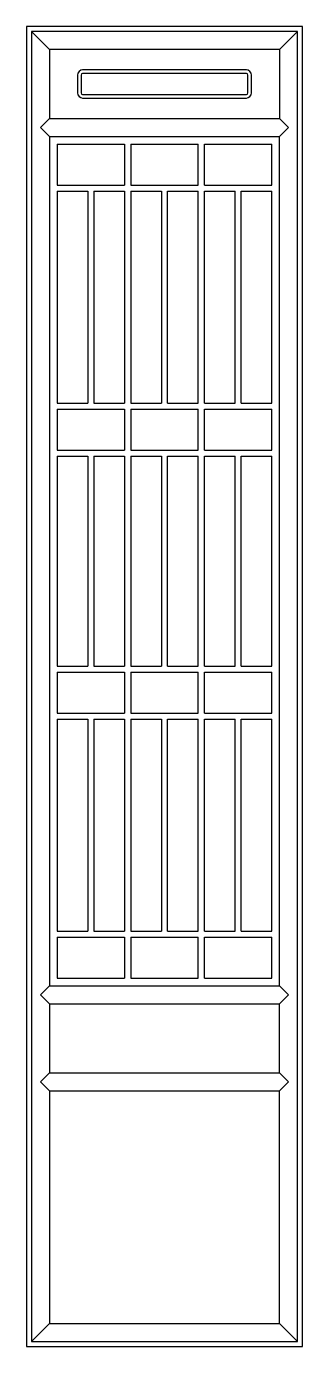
# Model space of a CAD drawing. Header units: metres. Extents: x 0 to 540, y 0 to 2580.
import ezdxf

# ---------------------------------------------------------------- set-up
doc = ezdxf.new("R2010")
doc.units = ezdxf.units.M
for name, color, linetype in [('3', 3, 'Continuous'), ('4', 4, 'Continuous'), ('7', 7, 'Continuous')]:
    doc.layers.add(name, color=color, linetype=linetype)

msp = doc.modelspace()

# ---------------------------------------------------------------- linework, layer by layer
at = {"layer": '3'}
for p, q in [((10, 2570), (45, 2535)), ((495, 2535), (530, 2570)), ((45, 2400), (27.5, 2382.5)), ((495, 2400), (512.5, 2382.5)), ((27.5, 2382.5), (45, 2365)), ((495, 2365), (512.5, 2382.5)), ((192, 2350), (192, 2270)), ((204, 2350), (204, 2270)), ((336, 2270), (336, 2350)), ((348, 2270), (348, 2350)), ((60, 2270), (192, 2270)), ((60, 2258), (120, 2258)), ((120, 2258), (120, 1844)), ((132, 2258), (132, 1844)), ((132, 2258), (192, 2258)), ((192, 2258), (192, 1844)), ((204, 2270), (336, 2270)), ((204, 2258), (204, 1844)), ((204, 2258), (264, 2258)), ((264, 2258), (264, 1844)), ((276, 1844), (276, 2258)), ((276, 2258), (336, 2258)), ((336, 1844), (336, 2258)), ((348, 2270), (480, 2270)), ((348, 1844), (348, 2258)), ((348, 2258), (408, 2258)), ((408, 1844), (408, 2258)), ((420, 1844), (420, 2258)), ((420, 2258), (480, 2258)), ((60, 1844), (120, 1844)), ((60, 1832), (192, 1832)), ((132, 1844), (192, 1844)), ((192, 1832), (192, 1752)), ((204, 1844), (264, 1844)), ((204, 1832), (204, 1752)), ((204, 1832), (336, 1832)), ((276, 1844), (336, 1844)), ((336, 1752), (336, 1832)), ((348, 1844), (408, 1844)), ((348, 1752), (348, 1832)), ((348, 1832), (480, 1832)), ((420, 1844), (480, 1844)), ((60, 1752), (192, 1752)), ((60, 1740), (120, 1740)), ((120, 1740), (120, 1330)), ((132, 1740), (132, 1330)), ((132, 1740), (192, 1740)), ((192, 1740), (192, 1330)), ((204, 1752), (336, 1752)), ((204, 1740), (204, 1330)), ((204, 1740), (264, 1740)), ((264, 1740), (264, 1330)), ((276, 1330), (276, 1740)), ((276, 1740), (336, 1740)), ((336, 1330), (336, 1740)), ((348, 1752), (480, 1752)), ((348, 1330), (348, 1740)), ((348, 1740), (408, 1740)), ((408, 1330), (408, 1740)), ((420, 1330), (420, 1740)), ((420, 1740), (480, 1740)), ((60, 1330), (120, 1330)), ((60, 1318), (192, 1318)), ((132, 1330), (192, 1330)), ((192, 1318), (192, 1238)), ((204, 1330), (264, 1330)), ((204, 1318), (336, 1318)), ((204, 1318), (204, 1238)), ((276, 1330), (336, 1330)), ((336, 1238), (336, 1318)), ((348, 1330), (408, 1330)), ((348, 1318), (480, 1318)), ((348, 1238), (348, 1318)), ((420, 1330), (480, 1330)), ((60, 1238), (192, 1238)), ((60, 1226), (120, 1226)), ((120, 1226), (120, 812)), ((132, 1226), (132, 812)), ((132, 1226), (192, 1226)), ((192, 1226), (192, 812)), ((204, 1238), (336, 1238)), ((204, 1226), (204, 812)), ((204, 1226), (264, 1226)), ((264, 1226), (264, 812)), ((276, 812), (276, 1226)), ((276, 1226), (336, 1226)), ((336, 812), (336, 1226)), ((348, 1238), (480, 1238)), ((348, 812), (348, 1226)), ((348, 1226), (408, 1226)), ((408, 812), (408, 1226)), ((420, 812), (420, 1226)), ((420, 1226), (480, 1226)), ((60, 812), (120, 812)), ((60, 800), (192, 800)), ((132, 812), (192, 812)), ((192, 800), (192, 720)), ((204, 812), (264, 812)), ((204, 800), (336, 800)), ((204, 800), (204, 720)), ((276, 812), (336, 812)), ((336, 720), (336, 800)), ((348, 812), (408, 812)), ((348, 800), (480, 800)), ((348, 720), (348, 800)), ((420, 812), (480, 812)), ((27.5, 687.5), (45, 705)), ((495, 705), (512.5, 687.5)), ((45, 670), (27.5, 687.5)), ((495, 670), (512.5, 687.5)), ((27.5, 517.5), (45, 535)), ((45, 500), (27.5, 517.5)), ((495, 535), (512.5, 517.5)), ((495, 500), (512.5, 517.5)), ((10, 10), (45, 45)), ((495, 45), (530, 10))]:
    msp.add_line(p, q, dxfattribs=at)
msp.add_lwpolyline([(10, 10), (530, 10), (530, 2570), (10, 2570)], close=True, dxfattribs=at)
for points in [[(110, 2440), (430, 2440, 0.41), (440, 2450), (440, 2485, 0.41), (430, 2495), (110, 2495, 0.41), (100, 2485), (100, 2450, 0.41)], [(110, 2447), (430, 2447, 0.41), (433, 2450), (433, 2485, 0.41), (430, 2488), (110, 2488, 0.41), (107, 2485), (107, 2450, 0.41)]]:
    msp.add_lwpolyline(points, format="xyb", close=True, dxfattribs=at)
at = {"layer": '4'}
msp.add_lwpolyline([(0, 0), (540, 0), (540, 2580), (0, 2580)], close=True, dxfattribs=at)
at = {"layer": '7'}
for p, q in [((495, 2535), (45, 2535)), ((45, 2535), (45, 2400)), ((495, 2535), (495, 2400)), ((45, 2400), (495, 2400)), ((45, 2365), (45, 705)), ((45, 2365), (495, 2365)), ((60, 2350), (192, 2350)), ((60, 2350), (60, 2270)), ((204, 2350), (336, 2350)), ((348, 2350), (480, 2350)), ((480, 2270), (480, 2350)), ((495, 705), (495, 2365)), ((60, 2258), (60, 1844)), ((480, 1844), (480, 2258)), ((60, 1832), (60, 1752)), ((480, 1752), (480, 1832)), ((60, 1740), (60, 1330)), ((480, 1330), (480, 1740)), ((60, 1318), (60, 1238)), ((480, 1238), (480, 1318)), ((60, 1226), (60, 812)), ((480, 812), (480, 1226)), ((60, 800), (60, 720)), ((480, 720), (480, 800)), ((45, 705), (495, 705)), ((60, 720), (192, 720)), ((204, 720), (336, 720)), ((348, 720), (480, 720)), ((45, 670), (45, 535)), ((45, 670), (495, 670)), ((495, 535), (495, 670)), ((45, 535), (495, 535)), ((45, 500), (495, 500)), ((45, 500), (45, 45)), ((495, 45), (495, 500)), ((45, 45), (495, 45))]:
    msp.add_line(p, q, dxfattribs=at)

doc.saveas('drawing.dxf')
